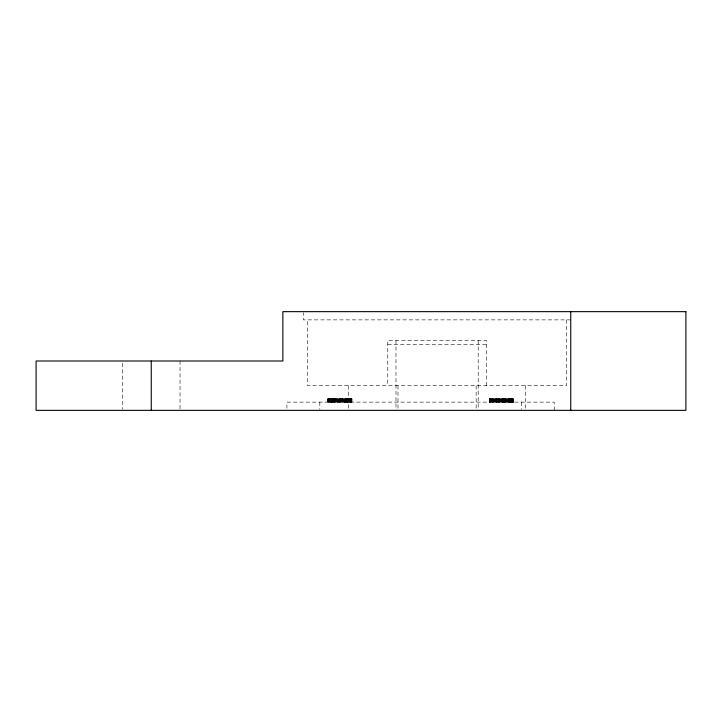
<?xml version="1.0" encoding="UTF-8"?>
<svg xmlns="http://www.w3.org/2000/svg" width="722" height="722" viewBox="0 0 722 722"><rect width="100%" height="100%" fill="white"/><g stroke="black" fill="none" stroke-linecap="round" stroke-linejoin="round"><path stroke-width="0.54" stroke-dasharray="3.61 2.71" d="M570.75 319.873L303.421 319.873L303.421 312.68M387.768 344.547L486.402 344.547M489.299 398.833L513.739 398.833L513.676 402.127M566.635 319.873L566.635 385.674L307.536 385.674L307.536 319.873M554.234 410.349L554.234 402.127L286.914 402.127L286.914 410.349M525.508 385.674L525.508 410.349M521.338 402.127L521.338 409.32M513.252 398.833L513.288 402.127M513.062 398.833L513.062 402.127M512.9 398.833L512.927 402.127M512.755 398.833L512.846 402.127M512.584 398.833L512.584 402.127M512.467 398.833L512.467 402.127M512.286 398.833L512.412 402.127M512.16 398.833L512.16 402.127M511.997 402.127L511.997 398.833L511.835 402.127M511.69 398.833L511.69 402.127M511.582 398.833L511.582 402.127M510.977 398.833L511.014 402.127M510.788 398.833L510.806 402.127M510.725 398.833L510.725 402.127M510.219 398.833L510.283 402.127M510.066 398.833L510.066 402.127M509.949 398.833L509.967 402.127M509.588 398.833L509.606 402.127M509.425 398.833L509.425 402.127M509.389 398.833L509.389 402.127M508.965 398.833L508.983 402.127M508.839 402.127L508.568 398.833M508.423 398.833L508.423 402.127M508.333 398.833L508.333 402.127M508.08 398.833L508.08 402.127M507.927 398.833L507.927 402.127M507.747 398.833L507.747 402.127M507.295 398.833L507.295 402.127M507.115 398.833L507.115 402.127M506.961 398.833L506.961 402.127M506.727 398.833L506.844 402.127M506.627 398.833L506.627 402.127M506.257 398.833L506.257 402.127M505.951 398.833L506.059 402.127M505.382 398.833L505.382 402.127M505.256 398.833L505.256 402.127M504.913 398.833L504.913 402.127M504.822 398.833L504.822 402.127M504.741 398.833L504.678 402.127M504.543 398.833L504.543 402.127M504.146 398.833L504.281 402.127M504.064 398.833L504.064 402.127M503.812 398.833L503.812 402.127M503.622 398.833L503.649 402.127M503.478 398.833L503.46 402.127M503.017 398.833L503.017 402.127M502.819 398.833L502.819 402.127M502.72 398.833L502.72 402.127M502.593 398.833L502.584 402.127M502.395 398.833L502.395 402.127M502.106 398.833L502.106 402.127M502.007 398.833L502.007 402.127M501.492 398.833L501.465 402.127M501.393 398.833L501.393 402.127M501.194 398.833L501.194 402.127M501.086 398.833L501.014 402.127M500.644 398.833L500.545 402.127M500.355 398.833L500.31 402.127M500.156 398.833L500.093 402.127M499.795 398.833L499.795 402.127M499.57 398.833L499.57 402.127M499.335 398.833L499.344 402.127M499.254 398.833L499.254 402.127M499.064 398.833L499.028 402.127M498.532 398.833L498.487 402.127M498.162 398.833L498.135 402.127M497.431 402.127L497.431 398.833L497.25 402.127M496.971 398.833L496.971 402.127M496.754 398.833L496.754 402.127M496.357 398.833L496.339 402.127M496.303 398.833L496.249 402.127M495.879 398.833L495.915 402.127L495.734 398.833M495.22 398.833L495.22 402.127M495.102 398.833L495.093 402.127M494.832 398.833L494.859 402.127M494.399 398.833L494.399 402.127M494.218 398.833L494.245 402.127M494.074 398.833L494.155 402.127M493.379 398.833L493.379 402.127M493.225 398.833L493.225 402.127M493.135 398.833L493.081 402.127M492.738 398.833L492.855 402.127M492.684 402.127L492.332 398.833M492.142 398.833L492.251 402.127M492.052 398.833L492.025 402.127M491.483 398.833L491.456 402.127M491.186 398.833L491.104 402.127M490.68 398.833L490.68 402.127M490.581 398.833L490.581 402.127M490.039 398.833L490.13 402.127M489.913 398.833L489.886 402.127M489.787 398.833L489.85 402.127M489.552 398.833L489.552 402.127M489.498 398.833L489.489 402.127M489.363 398.833L489.363 402.127M486.402 385.674L486.402 340.441L387.768 340.441L387.768 385.674M478.199 340.441L478.199 410.349M476.15 385.674L476.15 410.349M397.984 385.674L398.012 410.349M395.972 340.441L395.972 410.349M351.939 402.127L351.984 398.833L327.562 398.833L327.562 402.127M351.84 398.833L351.804 402.127L351.767 398.833M351.515 398.833L351.515 402.127M351.388 398.833L351.461 402.127M351.19 398.833L351.298 402.127M351.018 398.833L351.072 402.127M350.856 398.833L350.856 402.127M350.639 398.833L350.639 402.127M350.432 398.833L350.432 402.127M350.278 398.833L350.332 402.127M350.197 398.833L350.161 402.127M350.008 402.127L349.99 398.833L349.926 402.127M349.656 398.833L349.656 402.127M349.421 398.833L349.385 402.127M349.231 398.833L349.249 402.127M349.159 398.833L349.087 402.127L348.997 398.833M348.834 398.833L348.825 402.127M348.699 385.674L348.663 410.349M348.509 398.833L348.482 402.127M348.32 398.833L348.32 402.127M348.23 398.833L348.23 402.127M348.139 402.127L348.067 398.833L347.941 402.127M347.851 398.833L347.814 402.127M347.652 398.833L347.652 402.127M347.417 398.833L347.417 402.127M347.363 398.833L347.363 402.127M347.237 398.833L347.147 402.127L347.056 398.833M346.912 398.833L346.885 402.127M346.695 398.833L346.695 402.127M346.596 398.833L346.596 402.127M346.172 398.833L346.154 402.127M345.612 398.833L345.676 402.127M345.558 398.833L345.558 402.127M345.315 398.833L345.315 402.127M345.224 398.833L345.224 402.127M345.134 398.833L345.134 402.127M344.99 398.833L344.89 402.127M344.213 398.833L344.213 402.127M343.988 398.833L343.988 402.127M343.907 398.833L343.889 402.127M343.717 398.833L343.717 402.127M343.176 398.833L343.176 402.127M342.959 398.833L342.959 402.127M342.806 398.833L342.806 402.127M342.724 398.833L342.661 402.127L342.544 398.833M342.309 398.833L342.418 402.127M341.912 398.833L341.939 402.127M341.831 398.833L341.831 402.127M341.28 398.833L341.28 402.127M340.992 398.833L340.992 402.127M340.658 398.833L340.658 402.127M340.279 398.833L340.279 402.127M339.9 398.833L339.9 402.127L339.809 398.833M339.728 398.833L339.728 402.127M339.539 398.833L339.539 402.127M338.907 398.833L338.907 402.127M338.419 398.833L338.419 402.127M338.356 398.833L338.356 402.127M337.842 398.833L337.842 402.127M337.3 398.833L337.3 402.127M337.039 398.833L337.111 402.127M336.984 398.833L336.984 402.127M336.84 398.833L336.75 402.127L336.705 398.833M336.533 398.833L336.533 402.127M335.775 398.833L335.703 402.127M335.586 398.833L335.649 402.127M335.522 398.833L335.522 402.127M335.234 398.833L335.234 402.127M334.737 398.833L334.737 402.127M334.611 398.833L334.512 402.127M334.376 398.833L334.376 402.127M334.25 398.833L334.313 402.127M334.142 398.833L334.069 402.127M333.961 398.833L333.961 402.127M333.582 398.833L333.582 402.127M333.365 398.833L333.374 402.127M332.941 398.833L332.941 402.127M332.779 398.833L332.707 402.127L332.652 398.833M332.508 398.833L332.4 402.127L332.273 398.833M332.075 398.833L332.075 402.127M332.021 398.833L332.021 402.127M331.642 398.833L331.642 402.127M331.56 398.833L331.615 402.127M331.398 398.833L331.398 402.127M331.064 398.833L331.118 402.127M330.929 398.833L330.929 402.127M330.766 398.833L330.784 402.127M330.649 398.833L330.577 402.127M330.477 398.833L330.414 402.127M330.324 398.833L330.288 402.127L330.162 398.833M329.927 398.833L329.927 402.127M329.755 398.833L329.755 402.127M329.611 398.833L329.611 402.127M329.458 398.833L329.367 402.127M329.304 398.833L329.34 402.127M328.934 398.833L328.997 402.127M328.853 398.833L328.853 402.127M328.429 398.833L328.32 402.127M328.176 398.833L328.176 402.127M328.05 398.833L328.05 402.127M327.761 398.833L327.752 402.127M319.819 402.127L319.819 409.32M180.04 361L180.04 409.23M122.469 363.247L122.469 409.23M513.504 402.127L513.55 398.833L513.468 402.127M510.472 402.127L510.472 398.833L510.445 402.127M505.671 402.127L505.671 398.833L505.571 402.127M498.794 402.127L498.74 398.833L498.703 402.127M493.83 402.127L493.812 398.833L493.758 402.127M344.43 402.127L344.43 398.833L344.376 402.127M337.688 402.127L337.688 398.833L337.607 402.127"/><path stroke-width="1.08" d="M570.75 311.651L570.75 410.349M151.25 361L151.25 410.349M685.9 311.651L282.862 311.651L282.862 361L36.1 361L36.1 410.349L685.9 410.349L685.9 311.651"/></g></svg>
